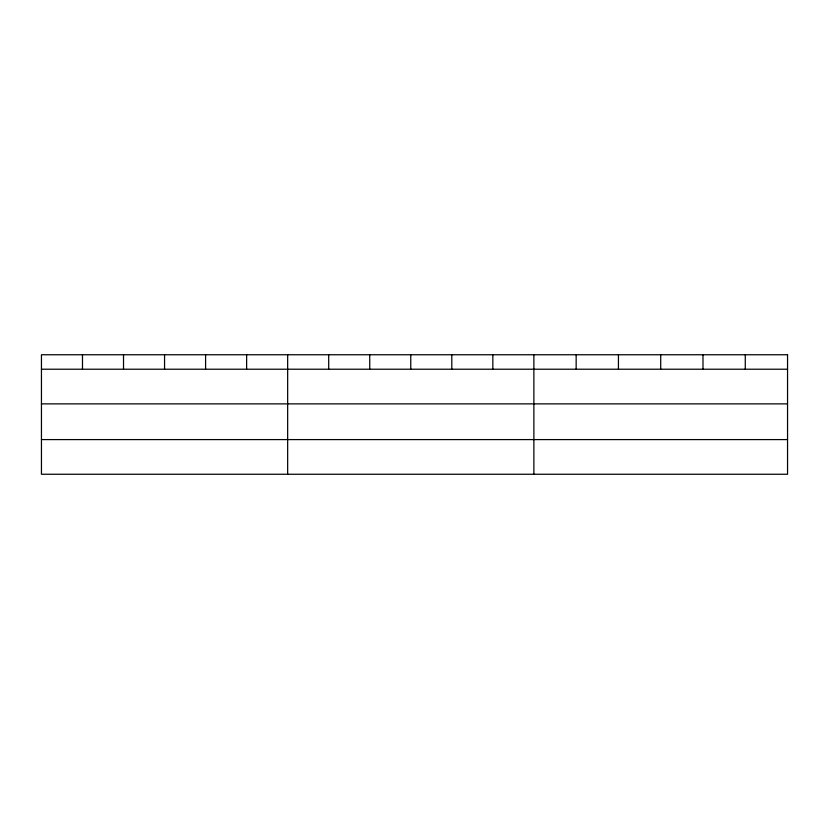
<?xml version="1.0" encoding="UTF-8"?>
<svg xmlns="http://www.w3.org/2000/svg" width="829" height="829" viewBox="0 0 829 829"><rect width="100%" height="100%" fill="white"/><g stroke="black" fill="none" stroke-linecap="round" stroke-linejoin="round"><path stroke-width="1.24" d="M41.45 369.216L787.55 369.216M41.45 403.878L787.55 403.878M41.45 439.588L787.55 439.588M745.271 354.75L745.271 369.216M702.992 354.75L702.992 369.216M660.713 354.75L660.713 369.216M618.434 354.75L618.434 369.216M576.155 354.75L576.155 369.216M533.876 354.75L533.876 474.25M492.84 354.75L492.84 369.216M451.805 354.75L451.805 369.216M410.769 354.75L410.769 369.216M369.734 354.75L369.734 369.216M328.698 354.75L328.698 369.216M287.663 354.75L287.663 474.25M246.627 354.75L246.627 369.216M205.592 354.75L205.592 369.216M164.556 354.75L164.556 369.216M123.521 354.75L123.521 369.216M82.485 354.75L82.485 369.216M787.55 354.75L41.45 354.75L41.45 474.25L787.55 474.25L787.55 354.75"/></g></svg>
